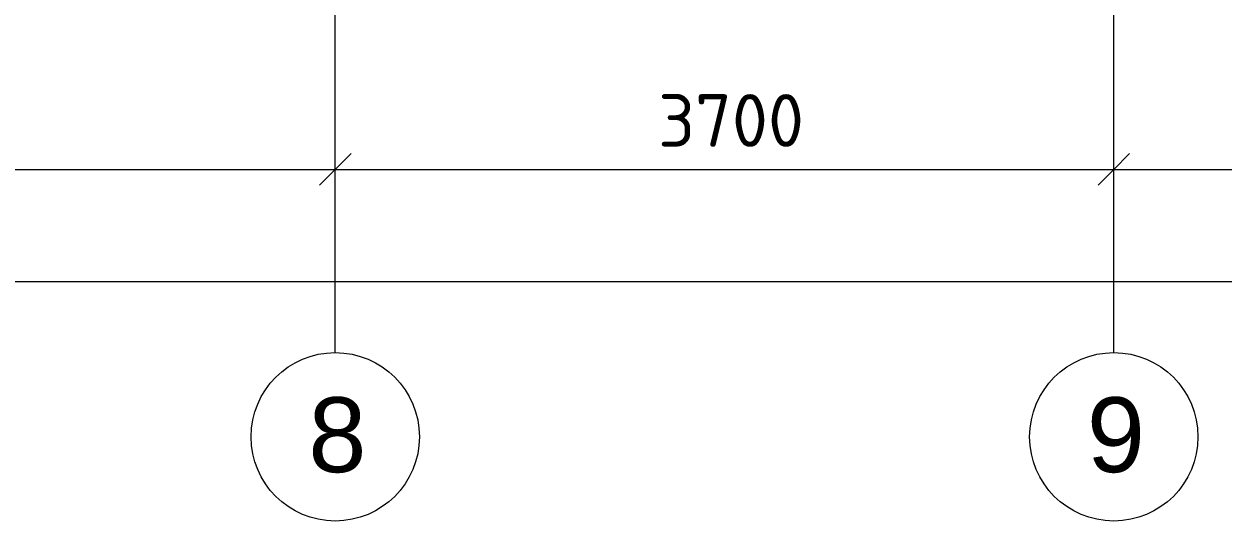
# Model space of a CAD drawing. Header units: millimetres. Extents: x -3817 to 677485, y -22715 to 103890.
# Drawn here: x 20974 to 26672, y -795 to 1566 of the extents above; entities that cross this region are included whole.
import ezdxf

# ---------------------------------------------------------------- set-up
doc = ezdxf.new("R2010")
doc.units = ezdxf.units.MM
doc.layers.add('PDF _Геометрия', color=7, linetype='Continuous', true_color=0x1d1d1d)
doc.layers.add('PDF _Текст', color=7, linetype='Continuous')
doc.styles.add('PDF ArialMT', font='arial.ttf')
doc.styles.add('PDF ISOCPEUR', font='isocpeur.ttf')

msp = doc.modelspace()

# ---------------------------------------------------------------- linework, layer by layer
at = {"layer": 'PDF _Геометрия', "color": 253, "lineweight": 9, "true_color": 0xaaaaaa}
for points in [[(22453.3, 5.1), (22453.3, 2505.1), (22453.3, 4338.5)], [(26153.3, 5.1), (26153.3, 2505.1), (26153.3, 4338.5)]]:
    msp.add_lwpolyline(points, dxfattribs=at)
at = {"layer": 'PDF _Геометрия', "color": 7, "lineweight": 9}
for points in [[(233.3, 874.9), (3953.3, 874.9), (8253.3, 874.9), (12753.3, 874.9), (14253.3, 874.9), (17253.3, 874.9), (18753.3, 874.9), (22453.3, 874.9), (26153.3, 874.9), (29853.3, 874.9), (33553.3, 874.9), (38553.3, 874.9), (39003.3, 874.9), (39003.3, 994.9)], [(22453.3, 680.9), (22453.3, 874.9), (22453.3, 994.9)], [(26153.3, 680.9), (26153.3, 874.9), (26153.3, 994.9)], [(233.3, 342.6), (39123.3, 342.6)]]:
    msp.add_lwpolyline(points, dxfattribs=at)
at = {"layer": 'PDF _Геометрия', "color": 7, "lineweight": 20}
for points in [[(22528.3, 949.9), (22453.3, 874.9), (22378.3, 799.9)], [(26228.3, 949.9), (26153.3, 874.9), (26078.3, 799.9)]]:
    msp.add_lwpolyline(points, dxfattribs=at)
at = {"layer": 'PDF _Геометрия', "color": 253, "lineweight": 9, "true_color": 0xaaaaaa}
for centre in [(22453.3, -394.9), (26153.3, -394.9)]:
    msp.add_circle(centre, 400, dxfattribs=at)
at = {"layer": 'PDF _Геометрия', "color": 253, "lineweight": 20, "true_color": 0xaaaaaa}
for centre in [(22453.3, -394.9), (26153.3, -394.9)]:
    msp.add_circle(centre, 400, dxfattribs=at)

# ---------------------------------------------------------------- texts
at = {"layer": 'PDF _Текст', "insert": (23987.2, 1107.6), "char_height": 250.11, "attachment_point": 4, "style": 'PDF ISOCPEUR'}
msp.add_mtext('3700', dxfattribs=at)
at = {"layer": 'PDF _Текст', "color": 9, "true_color": 0xbebebe, "char_height": 355.6, "attachment_point": 4, "style": 'PDF ArialMT'}
for s, insert in [('8', (22325.3, -387.7)), ('9', (26025.3, -387.7))]:
    msp.add_mtext(s, dxfattribs=dict(at, insert=insert))

doc.saveas('drawing.dxf')
